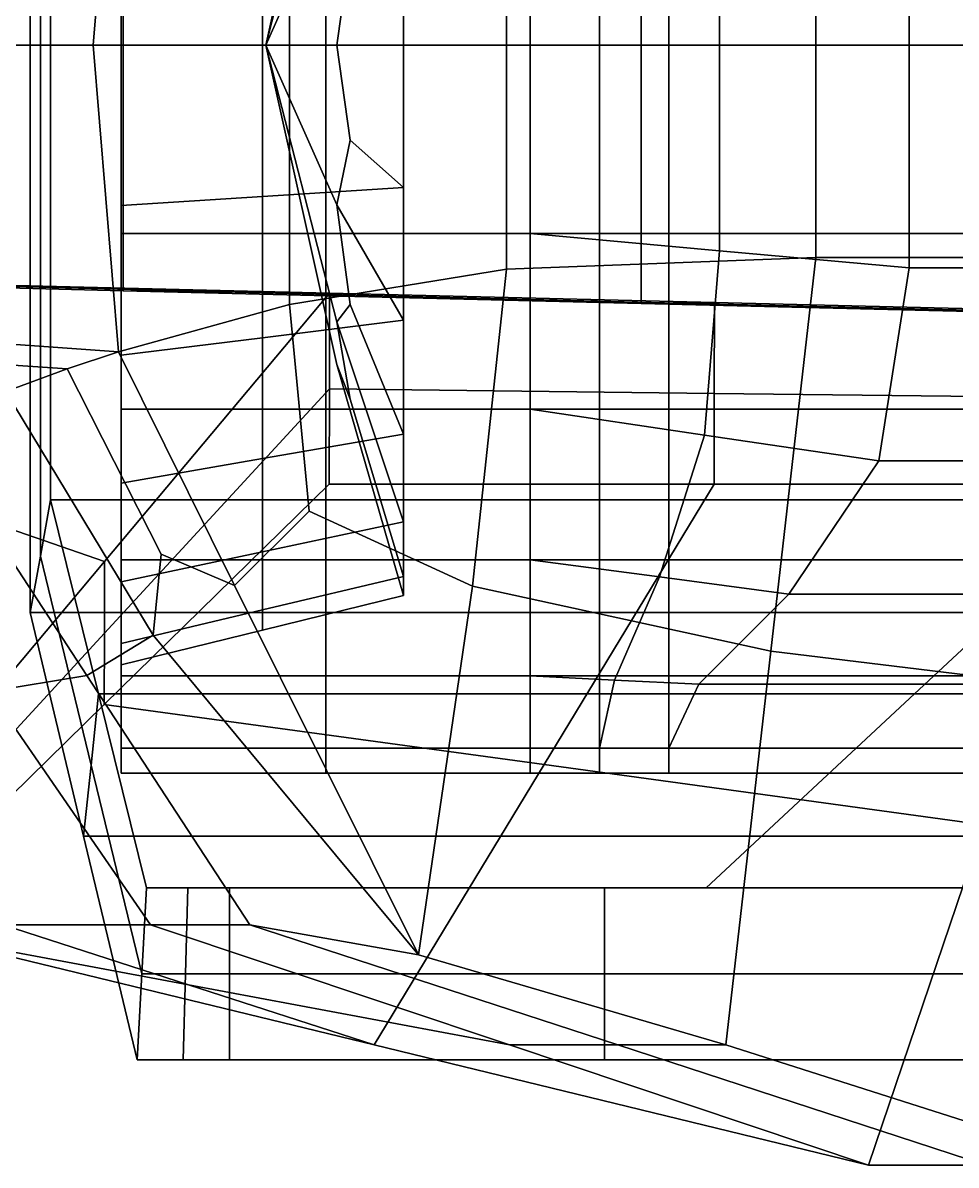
# Model space of a CAD drawing. Extents: x -4.9 to 4.89, y -0.62 to 0.62.
# Drawn here: x -2.7604 to -2.5961, y -0.1971 to 0.0039 of the extents above; entities that cross this region are included whole.
import ezdxf

# ---------------------------------------------------------------- set-up
doc = ezdxf.new("R2010")
doc.units = 0

msp = doc.modelspace()

# ---------------------------------------------------------------- linework, layer by layer
for points in [[(-2.49294, 0, 1.43838), (-2.49294, 0.09986, 1.43838), (-2.75917, 0.09986, 1.43696), (-2.75917, 0, 1.43696)], [(-2.75736, 0, 1.42308), (-2.75917, 0, 1.43696), (-2.75917, 0.09986, 1.43696), (-2.75736, 0.08994, 1.42308)], [(-2.75736, 0, 1.42308), (-2.75736, 0.08994, 1.42308), (-2.75555, 0.08003, 1.40919), (-2.75555, 0, 1.40919)], [(-2.56675, 0, 1.40919), (-2.75555, 0, 1.40919), (-2.75555, 0.08003, 1.40919), (-2.56675, 0.08003, 1.40919)], [(-2.70281, 0.06232, 1.24568), (-2.70516, 0.04868, 1.23428), (-2.71766, 0, 1.26238), (-2.70516, 0.05621, 1.26238)], [(-2.70281, 0.06232, 1.27908), (-2.70516, 0.05621, 1.26238), (-2.71766, 0, 1.26238), (-2.70516, 0.04868, 1.29049)], [(-2.7914, 0, 0.25184), (-2.7914, 0.05057, 0.25184), (-2.74363, 0.05395, 0.27413), (-2.74804, 0, 0.26059)], [(-2.71351, 0, 0.24227), (-2.74804, 0, 0.26059), (-2.74363, 0.05395, 0.27413), (-2.71351, 0.04566, 0.24227)], [(-2.70281, 0.04562, 1.21676), (-2.70516, 0.02811, 1.2137), (-2.71766, 0, 1.26238), (-2.70516, 0.04868, 1.23428)], [(-2.70281, 0.04562, 1.30801), (-2.70516, 0.04868, 1.29049), (-2.71766, 0, 1.26238), (-2.70516, 0.02811, 1.31106)], [(-2.65161, 0, 0.76915), (-2.54781, 0, 0.77183), (-2.54781, 0.04799, 0.77183), (-2.65161, 0.04548, 0.76915)], [(-2.65161, 0, 0.76915), (-2.65161, 0.04548, 0.76915), (-2.74278, 0.04324, 0.75621), (-2.74278, 0, 0.75621)], [(-2.71351, 0, 0.24227), (-2.71351, 0.04566, 0.24227), (-2.67528, 0.03943, 0.22405), (-2.67528, 0, 0.22405)], [(-2.80867, 0, 0.72275), (-2.74278, 0, 0.75621), (-2.74278, 0.04324, 0.75621), (-2.80867, 0.04151, 0.72275)], [(-2.62082, 0, 0.23313), (-2.67528, 0, 0.22405), (-2.67528, 0.03943, 0.22405), (-2.62082, 0.03736, 0.23313)], [(-2.63778, 0.03617, 1.07555), (-2.60442, 0.03919, 1.01242), (-2.60442, 0, 0.99837), (-2.63778, 0, 1.0663)], [(-2.51583, 0.03919, 1.01242), (-2.51583, 0, 0.99837), (-2.60442, 0, 0.99837), (-2.60442, 0.03919, 1.01242)], [(-2.62082, 0, 0.23313), (-2.62082, 0.03736, 0.23313), (-2.55813, 0.03736, 0.24941), (-2.55813, 0, 0.24941)], [(-2.63778, 0.03617, 1.07555), (-2.63778, 0, 1.0663), (-2.67115, 0, 1.13423), (-2.67115, 0.03315, 1.13867)], [(-2.74311, 0.03068, 1.37689), (-2.74311, 0, 1.381), (-2.74311, 0, 1.39054), (-2.74311, 0.03315, 1.38609)], [(-2.74311, 0.03068, 1.14788), (-2.74311, 0.03315, 1.13867), (-2.74311, 0, 1.13423), (-2.74311, 0, 1.14377)], [(-2.70713, 0.03315, 1.13867), (-2.70713, 0, 1.13423), (-2.74311, 0, 1.13423), (-2.74311, 0.03315, 1.13867)], [(-2.70713, 0.03315, 1.38609), (-2.74311, 0.03315, 1.38609), (-2.74311, 0, 1.39054), (-2.70713, 0, 1.39054)], [(-2.70713, 0.03315, 1.13867), (-2.67115, 0.03315, 1.13867), (-2.67115, 0, 1.13423), (-2.70713, 0, 1.13423)], [(-2.70713, 0.03315, 1.38609), (-2.70713, 0, 1.39054), (-2.67115, 0, 1.39054), (-2.67115, 0.03315, 1.38609)], [(-2.65894, 0.03315, 1.38609), (-2.67115, 0.03315, 1.38609), (-2.67115, 0, 1.39054), (-2.65894, 0, 1.39054)], [(-2.65894, 0.03315, 1.38609), (-2.65894, 0, 1.39054), (-2.64674, 0, 1.39054), (-2.64674, 0.03315, 1.38609)], [(-2.53699, 0.03315, 1.38609), (-2.64674, 0.03315, 1.38609), (-2.64674, 0, 1.39054), (-2.53699, 0, 1.39054)], [(-2.74311, 0.03068, 1.37689), (-2.74311, 0.02821, 1.36768), (-2.74311, 0, 1.37146), (-2.74311, 0, 1.381)], [(-2.74311, 0.03068, 1.14788), (-2.74311, 0, 1.14377), (-2.74311, 0, 1.15331), (-2.74311, 0.02821, 1.15709)], [(-2.71827, 0.02663, 1.36177), (-2.71828, 0, 1.36534), (-2.74311, 0, 1.37146), (-2.74311, 0.02821, 1.36768)], [(-2.71827, 0.02663, 1.16299), (-2.74311, 0.02821, 1.15709), (-2.74311, 0, 1.15331), (-2.71828, 0, 1.15942)], [(-2.71827, 0.02663, 1.36177), (-2.69344, 0.02505, 1.35587), (-2.69344, 0, 1.35922), (-2.71828, 0, 1.36534)], [(-2.71827, 0.02663, 1.16299), (-2.71828, 0, 1.15942), (-2.69344, 0, 1.16554), (-2.69344, 0.02505, 1.1689)], [(-2.70281, 0.0167, 1.32471), (-2.70516, 0.02811, 1.31106), (-2.71766, 0, 1.26238), (-2.70516, 0, 1.31859)], [(-2.70281, 0.0167, 1.20006), (-2.70516, 0, 1.20617), (-2.71766, 0, 1.26238), (-2.70516, 0.02811, 1.2137)], [(-2.70281, 0.0167, 1.32471), (-2.70516, 0, 1.31859), (-2.69344, 0, 1.35922), (-2.69344, 0.02505, 1.35587)], [(-2.70281, 0.0167, 1.20006), (-2.69344, 0.02505, 1.1689), (-2.69344, 0, 1.16554), (-2.70516, 0, 1.20617)], [(-2.80867, 0, 0.72275), (-2.80867, -0.04151, 0.72275), (-2.74278, -0.04324, 0.75621), (-2.74278, 0, 0.75621)], [(-2.7914, 0, 0.25184), (-2.74804, 0, 0.26059), (-2.74363, -0.05395, 0.27413), (-2.7914, -0.05057, 0.25184)], [(-2.49294, 0, 1.43838), (-2.75917, 0, 1.43696), (-2.75917, -0.09986, 1.43696), (-2.49294, -0.09986, 1.43838)], [(-2.75736, 0, 1.42308), (-2.75736, -0.08994, 1.42308), (-2.75917, -0.09986, 1.43696), (-2.75917, 0, 1.43696)], [(-2.75736, 0, 1.42308), (-2.75555, 0, 1.40919), (-2.75555, -0.08003, 1.40919), (-2.75736, -0.08994, 1.42308)], [(-2.56675, 0, 1.40919), (-2.56675, -0.08003, 1.40919), (-2.75555, -0.08003, 1.40919), (-2.75555, 0, 1.40919)], [(-2.71351, 0, 0.24227), (-2.71351, -0.04566, 0.24227), (-2.74363, -0.05395, 0.27413), (-2.74804, 0, 0.26059)], [(-2.74311, -0.03068, 1.37689), (-2.74311, -0.03315, 1.38609), (-2.74311, 0, 1.39054), (-2.74311, 0, 1.381)], [(-2.74311, -0.03068, 1.37689), (-2.74311, 0, 1.381), (-2.74311, 0, 1.37146), (-2.74311, -0.02821, 1.36768)], [(-2.74311, -0.03068, 1.14788), (-2.74311, 0, 1.14377), (-2.74311, 0, 1.13423), (-2.74311, -0.03315, 1.13867)], [(-2.74311, -0.03068, 1.14788), (-2.74311, -0.02821, 1.15709), (-2.74311, 0, 1.15331), (-2.74311, 0, 1.14377)], [(-2.71828, -0.02663, 1.36177), (-2.74311, -0.02821, 1.36768), (-2.74311, 0, 1.37146), (-2.71828, 0, 1.36534)], [(-2.71828, -0.02663, 1.16299), (-2.71828, 0, 1.15942), (-2.74311, 0, 1.15331), (-2.74311, -0.02821, 1.15709)], [(-2.70713, -0.03315, 1.13867), (-2.74311, -0.03315, 1.13867), (-2.74311, 0, 1.13423), (-2.70713, 0, 1.13423)], [(-2.70713, -0.03315, 1.38609), (-2.70713, 0, 1.39054), (-2.74311, 0, 1.39054), (-2.74311, -0.03315, 1.38609)], [(-2.65161, 0, 0.76915), (-2.74278, 0, 0.75621), (-2.74278, -0.04324, 0.75621), (-2.65161, -0.04548, 0.76915)], [(-2.71828, -0.02663, 1.36177), (-2.71828, 0, 1.36534), (-2.69344, 0, 1.35922), (-2.69344, -0.02505, 1.35587)], [(-2.71828, -0.02663, 1.16299), (-2.69344, -0.02505, 1.1689), (-2.69344, 0, 1.16554), (-2.71828, 0, 1.15942)], [(-2.70281, -0.0167, 1.32471), (-2.70516, 0, 1.31859), (-2.71766, 0, 1.26238), (-2.70516, -0.02811, 1.31106)], [(-2.70281, -0.0167, 1.20006), (-2.70516, -0.02811, 1.2137), (-2.71766, 0, 1.26238), (-2.70516, 0, 1.20617)], [(-2.71351, 0, 0.24227), (-2.67528, 0, 0.22405), (-2.67528, -0.03943, 0.22405), (-2.71351, -0.04566, 0.24227)], [(-2.70713, -0.03315, 1.13867), (-2.70713, 0, 1.13423), (-2.67115, 0, 1.13423), (-2.67115, -0.03315, 1.13867)], [(-2.70713, -0.03315, 1.38609), (-2.67115, -0.03315, 1.38609), (-2.67115, 0, 1.39054), (-2.70713, 0, 1.39054)], [(-2.70281, -0.0167, 1.32471), (-2.69344, -0.02505, 1.35587), (-2.69344, 0, 1.35922), (-2.70516, 0, 1.31859)], [(-2.70281, -0.0167, 1.20006), (-2.70516, 0, 1.20617), (-2.69344, 0, 1.16554), (-2.69344, -0.02505, 1.1689)], [(-2.62082, 0, 0.23313), (-2.62082, -0.03736, 0.23313), (-2.67528, -0.03943, 0.22405), (-2.67528, 0, 0.22405)], [(-2.63778, -0.03617, 1.07555), (-2.67115, -0.03315, 1.13867), (-2.67115, 0, 1.13423), (-2.63778, 0, 1.0663)], [(-2.65894, -0.03315, 1.38609), (-2.65894, 0, 1.39054), (-2.67115, 0, 1.39054), (-2.67115, -0.03315, 1.38609)], [(-2.65894, -0.03315, 1.38609), (-2.64674, -0.03315, 1.38609), (-2.64674, 0, 1.39054), (-2.65894, 0, 1.39054)], [(-2.65161, 0, 0.76915), (-2.65161, -0.04548, 0.76915), (-2.54781, -0.04799, 0.77183), (-2.54781, 0, 0.77183)], [(-2.53699, -0.03315, 1.38609), (-2.53699, 0, 1.39054), (-2.64674, 0, 1.39054), (-2.64674, -0.03315, 1.38609)], [(-2.63778, -0.03617, 1.07555), (-2.63778, 0, 1.0663), (-2.60442, 0, 0.99837), (-2.60442, -0.03919, 1.01242)], [(-2.62082, 0, 0.23313), (-2.55813, 0, 0.24941), (-2.55813, -0.03736, 0.24941), (-2.62082, -0.03736, 0.23313)], [(-2.51583, -0.03919, 1.01242), (-2.60442, -0.03919, 1.01242), (-2.60442, 0, 0.99837), (-2.51583, 0, 0.99837)], [(-2.70281, -0.04562, 1.21676), (-2.70516, -0.04868, 1.23428), (-2.71766, 0, 1.26238), (-2.70516, -0.02811, 1.2137)], [(-2.70281, -0.06232, 1.24568), (-2.70516, -0.05621, 1.26238), (-2.71766, 0, 1.26238), (-2.70516, -0.04868, 1.23428)], [(-2.70281, -0.06232, 1.27908), (-2.70516, -0.04868, 1.29049), (-2.71766, 0, 1.26238), (-2.70516, -0.05621, 1.26238)], [(-2.70281, -0.04562, 1.30801), (-2.70516, -0.02811, 1.31106), (-2.71766, 0, 1.26238), (-2.70516, -0.04868, 1.29049)], [(-2.70281, -0.0167, 1.32471), (-2.70516, -0.02811, 1.31106), (-2.69344, -0.04842, 1.34625), (-2.69344, -0.02505, 1.35587)], [(-2.70281, -0.0167, 1.20006), (-2.69344, -0.02505, 1.1689), (-2.69344, -0.04842, 1.17852), (-2.70516, -0.02811, 1.2137)], [(-2.71828, -0.02663, 1.36177), (-2.69344, -0.02505, 1.35587), (-2.69344, -0.04842, 1.34625), (-2.71828, -0.05148, 1.35155)], [(-2.71828, -0.02663, 1.16299), (-2.71828, -0.05148, 1.17322), (-2.69344, -0.04842, 1.17852), (-2.69344, -0.02505, 1.1689)], [(-2.71828, -0.02663, 1.36177), (-2.71828, -0.05148, 1.35155), (-2.74311, -0.05454, 1.35684), (-2.74311, -0.02821, 1.36768)], [(-2.71828, -0.02663, 1.16299), (-2.74311, -0.02821, 1.15709), (-2.74311, -0.05454, 1.16792), (-2.71828, -0.05148, 1.17322)], [(-2.70281, -0.04562, 1.21676), (-2.70516, -0.02811, 1.2137), (-2.69344, -0.04842, 1.17852), (-2.69344, -0.06844, 1.19395)], [(-2.70281, -0.04562, 1.30801), (-2.69344, -0.06844, 1.33082), (-2.69344, -0.04842, 1.34625), (-2.70516, -0.02811, 1.31106)], [(-2.74311, -0.03068, 1.37689), (-2.74311, -0.02821, 1.36768), (-2.74311, -0.05454, 1.35684), (-2.74311, -0.05931, 1.3651)], [(-2.74311, -0.03068, 1.14788), (-2.74311, -0.05931, 1.15966), (-2.74311, -0.05454, 1.16792), (-2.74311, -0.02821, 1.15709)], [(-2.74311, -0.03068, 1.37689), (-2.74311, -0.05931, 1.3651), (-2.74311, -0.06408, 1.37337), (-2.74311, -0.03315, 1.38609)], [(-2.74311, -0.03068, 1.14788), (-2.74311, -0.03315, 1.13867), (-2.74311, -0.06408, 1.1514), (-2.74311, -0.05931, 1.15966)], [(-2.70713, -0.03315, 1.13867), (-2.70713, -0.06408, 1.1514), (-2.74311, -0.06408, 1.1514), (-2.74311, -0.03315, 1.13867)], [(-2.70713, -0.03315, 1.38609), (-2.74311, -0.03315, 1.38609), (-2.74311, -0.06408, 1.37337), (-2.70713, -0.06408, 1.37337)], [(-2.70713, -0.03315, 1.13867), (-2.67115, -0.03315, 1.13867), (-2.67115, -0.06408, 1.1514), (-2.70713, -0.06408, 1.1514)], [(-2.70713, -0.03315, 1.38609), (-2.70713, -0.06408, 1.37337), (-2.67115, -0.06408, 1.37337), (-2.67115, -0.03315, 1.38609)], [(-2.63778, -0.03617, 1.07555), (-2.64043, -0.06861, 1.10217), (-2.67115, -0.06408, 1.1514), (-2.67115, -0.03315, 1.13867)], [(-2.65894, -0.03315, 1.38609), (-2.67115, -0.03315, 1.38609), (-2.67115, -0.06408, 1.37337), (-2.65894, -0.06408, 1.37337)], [(-2.65894, -0.03315, 1.38609), (-2.65894, -0.06408, 1.37337), (-2.64674, -0.06408, 1.37337), (-2.64674, -0.03315, 1.38609)], [(-2.53699, -0.03315, 1.38609), (-2.64674, -0.03315, 1.38609), (-2.64674, -0.06408, 1.37337), (-2.53699, -0.06408, 1.37337)], [(-2.63778, -0.03617, 1.07555), (-2.60442, -0.03919, 1.01242), (-2.60971, -0.07314, 1.05295), (-2.64043, -0.06861, 1.10217)], [(-2.62873, -0.10667, 0.30014), (-2.68129, -0.09522, 0.28443), (-2.67528, -0.03943, 0.22405), (-2.62082, -0.03736, 0.23313)], [(-2.62873, -0.10667, 0.30014), (-2.62082, -0.03736, 0.23313), (-2.55813, -0.03736, 0.24941), (-2.56362, -0.1146, 0.31603)], [(-2.71002, -0.08204, 0.27793), (-2.71351, -0.04566, 0.24227), (-2.67528, -0.03943, 0.22405), (-2.68129, -0.09522, 0.28443)], [(-2.51583, -0.03919, 1.01242), (-2.51847, -0.07314, 1.05295), (-2.60971, -0.07314, 1.05295), (-2.60442, -0.03919, 1.01242)], [(-2.7852, -0.0419, 0.68187), (-2.72305, -0.04348, 0.70281), (-2.74278, -0.04324, 0.75621), (-2.80867, -0.04151, 0.72275)], [(-2.7852, -0.0419, 0.68187), (-2.76172, -0.04229, 0.64098), (-2.70643, -0.04366, 0.65223), (-2.72305, -0.04348, 0.70281)], [(-2.79055, -0.07547, 0.61098), (-2.74605, -0.09089, 0.60514), (-2.70643, -0.04366, 0.65223), (-2.76172, -0.04229, 0.64098)], [(-2.74608, -0.10347, 0.60177), (-2.70648, -0.06046, 0.65128), (-2.70643, -0.04366, 0.65223), (-2.74605, -0.09089, 0.60514)], [(-2.64515, -0.04538, 0.71068), (-2.65161, -0.04548, 0.76915), (-2.74278, -0.04324, 0.75621), (-2.72305, -0.04348, 0.70281)], [(-2.64515, -0.04538, 0.71068), (-2.72305, -0.04348, 0.70281), (-2.70643, -0.04366, 0.65223), (-2.6387, -0.04529, 0.65221)], [(-2.63873, -0.06128, 0.65127), (-2.6387, -0.04529, 0.65221), (-2.70643, -0.04366, 0.65223), (-2.70648, -0.06046, 0.65128)], [(-2.71002, -0.08204, 0.27793), (-2.7232, -0.09509, 0.30478), (-2.74363, -0.05395, 0.27413), (-2.71351, -0.04566, 0.24227)], [(-2.70281, -0.04562, 1.21676), (-2.69344, -0.06844, 1.19395), (-2.69344, -0.08387, 1.21396), (-2.70516, -0.04868, 1.23428)], [(-2.70281, -0.04562, 1.30801), (-2.70516, -0.04868, 1.29049), (-2.69344, -0.08387, 1.3108), (-2.69344, -0.06844, 1.33082)], [(-2.64515, -0.04538, 0.71068), (-2.55939, -0.04745, 0.71201), (-2.54781, -0.04799, 0.77183), (-2.65161, -0.04548, 0.76915)], [(-2.64515, -0.04538, 0.71068), (-2.6387, -0.04529, 0.65221), (-2.57097, -0.04692, 0.65219), (-2.55939, -0.04745, 0.71201)], [(-2.63873, -0.06128, 0.65127), (-2.57098, -0.06209, 0.65126), (-2.57097, -0.04692, 0.65219), (-2.6387, -0.04529, 0.65221)], [(-2.71828, -0.07276, 1.33514), (-2.71828, -0.05148, 1.35155), (-2.69344, -0.04842, 1.34625), (-2.69344, -0.06844, 1.33082)], [(-2.71828, -0.07276, 1.18962), (-2.69344, -0.06844, 1.19395), (-2.69344, -0.04842, 1.17852), (-2.71828, -0.05148, 1.17322)], [(-2.70281, -0.06232, 1.24568), (-2.70516, -0.04868, 1.23428), (-2.69344, -0.08387, 1.21396), (-2.69344, -0.09349, 1.23733)], [(-2.70281, -0.06232, 1.27908), (-2.69344, -0.09349, 1.28743), (-2.69344, -0.08387, 1.3108), (-2.70516, -0.04868, 1.29049)], [(-2.80027, -0.05375, 0.28154), (-2.7914, -0.05057, 0.25184), (-2.74363, -0.05395, 0.27413), (-2.75267, -0.05693, 0.30209)], [(-2.71828, -0.07276, 1.33514), (-2.74311, -0.07708, 1.33946), (-2.74311, -0.05454, 1.35684), (-2.71828, -0.05148, 1.35155)], [(-2.71828, -0.07276, 1.18962), (-2.71828, -0.05148, 1.17322), (-2.74311, -0.05454, 1.16792), (-2.74311, -0.07708, 1.1853)], [(-2.80027, -0.05375, 0.28154), (-2.75267, -0.05693, 0.30209), (-2.76347, -0.06097, 0.33969), (-2.81054, -0.05779, 0.3191)], [(-2.73612, -0.08956, 0.31781), (-2.75267, -0.05693, 0.30209), (-2.74363, -0.05395, 0.27413), (-2.7232, -0.09509, 0.30478)], [(-2.74311, -0.08382, 1.17856), (-2.74311, -0.07708, 1.1853), (-2.74311, -0.05454, 1.16792), (-2.74311, -0.05931, 1.15966)], [(-2.74311, -0.08382, 1.3462), (-2.74311, -0.05931, 1.3651), (-2.74311, -0.05454, 1.35684), (-2.74311, -0.07708, 1.33946)], [(-2.70281, -0.06232, 1.24568), (-2.69344, -0.09349, 1.23733), (-2.69344, -0.09684, 1.26238), (-2.70516, -0.05621, 1.26238)], [(-2.70281, -0.06232, 1.27908), (-2.70516, -0.05621, 1.26238), (-2.69344, -0.09684, 1.26238), (-2.69344, -0.09349, 1.28743)], [(-2.73612, -0.08956, 0.31781), (-2.73751, -0.10381, 0.35106), (-2.76347, -0.06097, 0.33969), (-2.75267, -0.05693, 0.30209)], [(-2.74311, -0.08382, 1.17856), (-2.74311, -0.05931, 1.15966), (-2.74311, -0.06408, 1.1514), (-2.74311, -0.09056, 1.17182)], [(-2.74311, -0.08382, 1.3462), (-2.74311, -0.09056, 1.35295), (-2.74311, -0.06408, 1.37337), (-2.74311, -0.05931, 1.3651)], [(-2.74917, -0.11096, 0.4071), (-2.77782, -0.0671, 0.39655), (-2.76347, -0.06097, 0.33969), (-2.73751, -0.10381, 0.35106)], [(-2.74608, -0.10347, 0.60177), (-2.7461, -0.11604, 0.59839), (-2.70653, -0.07726, 0.65034), (-2.70648, -0.06046, 0.65128)], [(-2.63873, -0.06128, 0.65127), (-2.70648, -0.06046, 0.65128), (-2.70653, -0.07726, 0.65034), (-2.63876, -0.07726, 0.65034)], [(-2.63873, -0.06128, 0.65127), (-2.63876, -0.07726, 0.65034), (-2.57099, -0.07726, 0.65034), (-2.57098, -0.06209, 0.65126)], [(-2.70713, -0.09056, 1.17182), (-2.74311, -0.09056, 1.17182), (-2.74311, -0.06408, 1.1514), (-2.70713, -0.06408, 1.1514)], [(-2.70713, -0.09056, 1.35295), (-2.70713, -0.06408, 1.37337), (-2.74311, -0.06408, 1.37337), (-2.74311, -0.09056, 1.35295)], [(-2.70713, -0.09056, 1.17182), (-2.70713, -0.06408, 1.1514), (-2.67115, -0.06408, 1.1514), (-2.67115, -0.09056, 1.17182)], [(-2.70713, -0.09056, 1.35295), (-2.67115, -0.09056, 1.35295), (-2.67115, -0.06408, 1.37337), (-2.70713, -0.06408, 1.37337)], [(-2.64836, -0.09358, 1.14506), (-2.67115, -0.09056, 1.17182), (-2.67115, -0.06408, 1.1514), (-2.64043, -0.06861, 1.10217)], [(-2.65894, -0.09056, 1.35295), (-2.65894, -0.06408, 1.37337), (-2.67115, -0.06408, 1.37337), (-2.67115, -0.09056, 1.35295)], [(-2.65894, -0.09056, 1.35295), (-2.64674, -0.09056, 1.35295), (-2.64674, -0.06408, 1.37337), (-2.65894, -0.06408, 1.37337)], [(-2.53699, -0.09056, 1.35295), (-2.53699, -0.06408, 1.37337), (-2.64674, -0.06408, 1.37337), (-2.64674, -0.09056, 1.35295)], [(-2.74917, -0.11096, 0.4071), (-2.7663, -0.11373, 0.46097), (-2.79251, -0.07264, 0.4481), (-2.77782, -0.0671, 0.39655)], [(-2.71828, -0.07276, 1.33514), (-2.69344, -0.06844, 1.33082), (-2.69344, -0.08387, 1.3108), (-2.71828, -0.08916, 1.31386)], [(-2.71828, -0.07276, 1.18962), (-2.71828, -0.08916, 1.2109), (-2.69344, -0.08387, 1.21396), (-2.69344, -0.06844, 1.19395)], [(-2.64836, -0.09358, 1.14506), (-2.64043, -0.06861, 1.10217), (-2.60971, -0.07314, 1.05295), (-2.62558, -0.0966, 1.11831)], [(-2.71828, -0.07276, 1.33514), (-2.71828, -0.08916, 1.31386), (-2.74311, -0.09446, 1.31692), (-2.74311, -0.07708, 1.33946)], [(-2.71828, -0.07276, 1.18962), (-2.74311, -0.07708, 1.1853), (-2.74311, -0.09446, 1.20785), (-2.71828, -0.08916, 1.2109)], [(-2.52641, -0.0966, 1.11831), (-2.62558, -0.0966, 1.11831), (-2.60971, -0.07314, 1.05295), (-2.51847, -0.07314, 1.05295)], [(-2.79055, -0.07547, 0.61098), (-2.81937, -0.10866, 0.58099), (-2.78568, -0.13812, 0.55806), (-2.74605, -0.09089, 0.60514)], [(-2.66869, -0.12662, 0.59839), (-2.63876, -0.07726, 0.65034), (-2.70653, -0.07726, 0.65034), (-2.7461, -0.11604, 0.59839)], [(-2.74311, -0.08382, 1.17856), (-2.74311, -0.10272, 1.20308), (-2.74311, -0.09446, 1.20785), (-2.74311, -0.07708, 1.1853)], [(-2.74311, -0.08382, 1.3462), (-2.74311, -0.07708, 1.33946), (-2.74311, -0.09446, 1.31692), (-2.74311, -0.10272, 1.32169)], [(-2.66869, -0.12662, 0.59839), (-2.59127, -0.1372, 0.59839), (-2.57099, -0.07726, 0.65034), (-2.63876, -0.07726, 0.65034)], [(-2.74842, -0.1267, 1.36468), (-2.75736, -0.08994, 1.42308), (-2.75555, -0.08003, 1.40919), (-2.74711, -0.11419, 1.35464)], [(-2.60345, -0.11419, 1.33479), (-2.74711, -0.11419, 1.35464), (-2.75555, -0.08003, 1.40919), (-2.56675, -0.08003, 1.40919)], [(-2.60345, -0.11419, 1.33479), (-2.56675, -0.08003, 1.40919), (-2.37796, -0.08003, 1.40919), (-2.45979, -0.11419, 1.31494)], [(-2.71002, -0.08204, 0.27793), (-2.68129, -0.09522, 0.28443), (-2.69081, -0.1601, 0.37083), (-2.7232, -0.09509, 0.30478)], [(-2.74311, -0.08382, 1.17856), (-2.74311, -0.09056, 1.17182), (-2.74311, -0.11098, 1.19831), (-2.74311, -0.10272, 1.20308)], [(-2.74311, -0.08382, 1.3462), (-2.74311, -0.10272, 1.32169), (-2.74311, -0.11098, 1.32646), (-2.74311, -0.09056, 1.35295)], [(-2.71828, -0.09939, 1.23575), (-2.69344, -0.09349, 1.23733), (-2.69344, -0.08387, 1.21396), (-2.71828, -0.08916, 1.2109)], [(-2.71828, -0.09939, 1.28901), (-2.71828, -0.08916, 1.31386), (-2.69344, -0.08387, 1.3108), (-2.69344, -0.09349, 1.28743)], [(-2.74842, -0.1267, 1.36468), (-2.74974, -0.13922, 1.37472), (-2.75917, -0.09986, 1.43696), (-2.75736, -0.08994, 1.42308)], [(-2.71828, -0.09939, 1.23575), (-2.71828, -0.08916, 1.2109), (-2.74311, -0.09446, 1.20785), (-2.74311, -0.10529, 1.23417)], [(-2.71828, -0.09939, 1.28901), (-2.74311, -0.10529, 1.2906), (-2.74311, -0.09446, 1.31692), (-2.71828, -0.08916, 1.31386)], [(-2.73612, -0.08956, 0.31781), (-2.7232, -0.09509, 0.30478), (-2.69081, -0.1601, 0.37083), (-2.73751, -0.10381, 0.35106)], [(-2.74608, -0.10347, 0.60177), (-2.74605, -0.09089, 0.60514), (-2.78568, -0.13812, 0.55806), (-2.78568, -0.14647, 0.55225)], [(-2.70713, -0.09056, 1.17182), (-2.70713, -0.11098, 1.19831), (-2.74311, -0.11098, 1.19831), (-2.74311, -0.09056, 1.17182)], [(-2.70713, -0.09056, 1.35295), (-2.74311, -0.09056, 1.35295), (-2.74311, -0.11098, 1.32646), (-2.70713, -0.11098, 1.32646)], [(-2.70713, -0.09056, 1.17182), (-2.67115, -0.09056, 1.17182), (-2.67115, -0.11098, 1.19831), (-2.70713, -0.11098, 1.19831)], [(-2.70713, -0.09056, 1.35295), (-2.70713, -0.11098, 1.32646), (-2.67115, -0.11098, 1.32646), (-2.67115, -0.09056, 1.35295)], [(-2.64836, -0.09358, 1.14506), (-2.6563, -0.11174, 1.19162), (-2.67115, -0.11098, 1.19831), (-2.67115, -0.09056, 1.17182)], [(-2.65894, -0.09056, 1.35295), (-2.67115, -0.09056, 1.35295), (-2.67115, -0.11098, 1.32646), (-2.65894, -0.11098, 1.32646)], [(-2.65894, -0.09056, 1.35295), (-2.65894, -0.11098, 1.32646), (-2.64674, -0.11098, 1.32646), (-2.64674, -0.09056, 1.35295)], [(-2.53699, -0.09056, 1.35295), (-2.64674, -0.09056, 1.35295), (-2.64674, -0.11098, 1.32646), (-2.53699, -0.11098, 1.32646)], [(-2.74311, -0.1145, 1.29306), (-2.74311, -0.10272, 1.32169), (-2.74311, -0.09446, 1.31692), (-2.74311, -0.10529, 1.2906)], [(-2.74311, -0.1145, 1.2317), (-2.74311, -0.10529, 1.23417), (-2.74311, -0.09446, 1.20785), (-2.74311, -0.10272, 1.20308)], [(-2.71828, -0.09939, 1.23575), (-2.71828, -0.10296, 1.26238), (-2.69344, -0.09684, 1.26238), (-2.69344, -0.09349, 1.23733)], [(-2.71828, -0.09939, 1.28901), (-2.69344, -0.09349, 1.28743), (-2.69344, -0.09684, 1.26238), (-2.71828, -0.10296, 1.26238)], [(-2.64836, -0.09358, 1.14506), (-2.62558, -0.0966, 1.11831), (-2.64145, -0.11249, 1.18493), (-2.6563, -0.11174, 1.19162)], [(-2.62873, -0.10667, 0.30014), (-2.63665, -0.17597, 0.36714), (-2.69081, -0.1601, 0.37083), (-2.68129, -0.09522, 0.28443)], [(-2.52641, -0.0966, 1.11831), (-2.53434, -0.11249, 1.18493), (-2.64145, -0.11249, 1.18493), (-2.62558, -0.0966, 1.11831)], [(-2.48822, -0.13922, 1.37465), (-2.49294, -0.09986, 1.43838), (-2.75917, -0.09986, 1.43696), (-2.74974, -0.13922, 1.37472)], [(-2.71828, -0.09939, 1.23575), (-2.74311, -0.10529, 1.23417), (-2.74311, -0.10907, 1.26238), (-2.71828, -0.10296, 1.26238)], [(-2.71828, -0.09939, 1.28901), (-2.71828, -0.10296, 1.26238), (-2.74311, -0.10907, 1.26238), (-2.74311, -0.10529, 1.2906)], [(-2.74608, -0.10347, 0.60177), (-2.78568, -0.14647, 0.55225), (-2.78568, -0.15482, 0.54645), (-2.7461, -0.11604, 0.59839)], [(-2.74917, -0.11096, 0.4071), (-2.73751, -0.10381, 0.35106), (-2.69081, -0.1601, 0.37083), (-2.72051, -0.15482, 0.41766)], [(-2.74311, -0.1145, 1.29306), (-2.74311, -0.12371, 1.29553), (-2.74311, -0.11098, 1.32646), (-2.74311, -0.10272, 1.32169)], [(-2.74311, -0.1145, 1.2317), (-2.74311, -0.10272, 1.20308), (-2.74311, -0.11098, 1.19831), (-2.74311, -0.12371, 1.22923)], [(-2.74311, -0.1145, 1.29306), (-2.74311, -0.10529, 1.2906), (-2.74311, -0.10907, 1.26238), (-2.74311, -0.11861, 1.26238)], [(-2.74311, -0.1145, 1.2317), (-2.74311, -0.11861, 1.26238), (-2.74311, -0.10907, 1.26238), (-2.74311, -0.10529, 1.23417)], [(-2.62873, -0.10667, 0.30014), (-2.56362, -0.1146, 0.31603), (-2.57026, -0.19713, 0.38503), (-2.63665, -0.17597, 0.36714)], [(-2.74917, -0.11096, 0.4071), (-2.72051, -0.15482, 0.41766), (-2.73799, -0.15482, 0.48608), (-2.7663, -0.11373, 0.46097)], [(-2.70713, -0.12371, 1.22923), (-2.74311, -0.12371, 1.22923), (-2.74311, -0.11098, 1.19831), (-2.70713, -0.11098, 1.19831)], [(-2.70713, -0.12371, 1.29553), (-2.70713, -0.11098, 1.32646), (-2.74311, -0.11098, 1.32646), (-2.74311, -0.12371, 1.29553)], [(-2.70713, -0.12371, 1.22923), (-2.70713, -0.11098, 1.19831), (-2.67115, -0.11098, 1.19831), (-2.67115, -0.12371, 1.22923)], [(-2.70713, -0.12371, 1.29553), (-2.67115, -0.12371, 1.29553), (-2.67115, -0.11098, 1.32646), (-2.70713, -0.11098, 1.32646)], [(-2.65894, -0.12371, 1.22923), (-2.67115, -0.12371, 1.22923), (-2.67115, -0.11098, 1.19831), (-2.6563, -0.11174, 1.19162)], [(-2.65894, -0.12371, 1.29553), (-2.65894, -0.11098, 1.32646), (-2.67115, -0.11098, 1.32646), (-2.67115, -0.12371, 1.29553)], [(-2.65894, -0.12371, 1.29553), (-2.64674, -0.12371, 1.29553), (-2.64674, -0.11098, 1.32646), (-2.65894, -0.11098, 1.32646)], [(-2.65894, -0.12371, 1.22923), (-2.6563, -0.11174, 1.19162), (-2.64145, -0.11249, 1.18493), (-2.64674, -0.12371, 1.22923)], [(-2.53699, -0.12371, 1.29553), (-2.53699, -0.11098, 1.32646), (-2.64674, -0.11098, 1.32646), (-2.64674, -0.12371, 1.29553)], [(-2.53699, -0.12371, 1.22923), (-2.64674, -0.12371, 1.22923), (-2.64145, -0.11249, 1.18493), (-2.53434, -0.11249, 1.18493)], [(-2.78413, -0.11484, 0.48766), (-2.7663, -0.11373, 0.46097), (-2.73799, -0.15482, 0.48608), (-2.76391, -0.15482, 0.50555)], [(-2.74842, -0.1267, 1.36468), (-2.74711, -0.11419, 1.35464), (-2.73867, -0.14834, 1.30009), (-2.73948, -0.16346, 1.30628)], [(-2.60345, -0.11419, 1.33479), (-2.64015, -0.14834, 1.26039), (-2.73867, -0.14834, 1.30009), (-2.74711, -0.11419, 1.35464)], [(-2.74311, -0.1145, 1.29306), (-2.74311, -0.11861, 1.26238), (-2.74311, -0.12815, 1.26238), (-2.74311, -0.12371, 1.29553)], [(-2.74311, -0.1145, 1.2317), (-2.74311, -0.12371, 1.22923), (-2.74311, -0.12815, 1.26238), (-2.74311, -0.11861, 1.26238)], [(-2.60345, -0.11419, 1.33479), (-2.45979, -0.11419, 1.31494), (-2.54163, -0.14834, 1.22069), (-2.64015, -0.14834, 1.26039)], [(-2.66869, -0.12662, 0.59839), (-2.7461, -0.11604, 0.59839), (-2.78568, -0.15482, 0.54645), (-2.69861, -0.17597, 0.54645)], [(-2.70713, -0.12371, 1.22923), (-2.70713, -0.12815, 1.26238), (-2.74311, -0.12815, 1.26238), (-2.74311, -0.12371, 1.22923)], [(-2.70713, -0.12371, 1.29553), (-2.74311, -0.12371, 1.29553), (-2.74311, -0.12815, 1.26238), (-2.70713, -0.12815, 1.26238)], [(-2.70713, -0.12371, 1.22923), (-2.67115, -0.12371, 1.22923), (-2.67115, -0.12815, 1.26238), (-2.70713, -0.12815, 1.26238)], [(-2.70713, -0.12371, 1.29553), (-2.70713, -0.12815, 1.26238), (-2.67115, -0.12815, 1.26238), (-2.67115, -0.12371, 1.29553)], [(-2.65894, -0.12371, 1.22923), (-2.65894, -0.12815, 1.26238), (-2.67115, -0.12815, 1.26238), (-2.67115, -0.12371, 1.22923)], [(-2.65894, -0.12371, 1.29553), (-2.67115, -0.12371, 1.29553), (-2.67115, -0.12815, 1.26238), (-2.65894, -0.12815, 1.26238)], [(-2.65894, -0.12371, 1.22923), (-2.64674, -0.12371, 1.22923), (-2.64674, -0.12815, 1.26238), (-2.65894, -0.12815, 1.26238)], [(-2.65894, -0.12371, 1.29553), (-2.65894, -0.12815, 1.26238), (-2.64674, -0.12815, 1.26238), (-2.64674, -0.12371, 1.29553)], [(-2.53699, -0.12371, 1.22923), (-2.53699, -0.12815, 1.26238), (-2.64674, -0.12815, 1.26238), (-2.64674, -0.12371, 1.22923)], [(-2.53699, -0.12371, 1.29553), (-2.64674, -0.12371, 1.29553), (-2.64674, -0.12815, 1.26238), (-2.53699, -0.12815, 1.26238)], [(-2.66869, -0.12662, 0.59839), (-2.69861, -0.17597, 0.54645), (-2.61155, -0.19713, 0.54645), (-2.59127, -0.1372, 0.59839)], [(-2.74842, -0.1267, 1.36468), (-2.73948, -0.16346, 1.30628), (-2.7403, -0.17858, 1.31247), (-2.74974, -0.13922, 1.37472)], [(-2.44318, -0.1372, 0.59839), (-2.59127, -0.1372, 0.59839), (-2.61155, -0.19713, 0.54645), (-2.44266, -0.19713, 0.54645)], [(-2.48822, -0.13922, 1.37465), (-2.74974, -0.13922, 1.37472), (-2.7403, -0.17858, 1.31247), (-2.4835, -0.17858, 1.31091)], [(-2.73179, -0.16346, 1.24786), (-2.73948, -0.16346, 1.30628), (-2.73867, -0.14834, 1.30009), (-2.73138, -0.14834, 1.24477)], [(-2.66813, -0.14834, 1.23674), (-2.73138, -0.14834, 1.24477), (-2.73867, -0.14834, 1.30009), (-2.64015, -0.14834, 1.26039)], [(-2.73179, -0.16346, 1.24786), (-2.73138, -0.14834, 1.24477), (-2.72409, -0.14834, 1.18944), (-2.72409, -0.16346, 1.18944)], [(-2.66813, -0.14834, 1.23674), (-2.63286, -0.14834, 1.20506), (-2.72409, -0.14834, 1.18944), (-2.73138, -0.14834, 1.24477)], [(-2.65801, -0.16346, 1.19095), (-2.72409, -0.16346, 1.18944), (-2.72409, -0.14834, 1.18944), (-2.65801, -0.14834, 1.19095)], [(-2.61922, -0.14834, 1.20086), (-2.65801, -0.14834, 1.19095), (-2.72409, -0.14834, 1.18944), (-2.63286, -0.14834, 1.20506)], [(-2.66813, -0.14834, 1.23674), (-2.64015, -0.14834, 1.26039), (-2.54163, -0.14834, 1.22069), (-2.63286, -0.14834, 1.20506)], [(-2.65801, -0.16346, 1.19095), (-2.65801, -0.14834, 1.19095), (-2.59193, -0.14834, 1.19247), (-2.59193, -0.16346, 1.19247)], [(-2.61922, -0.14834, 1.20086), (-2.56678, -0.14834, 1.20658), (-2.59193, -0.14834, 1.19247), (-2.65801, -0.14834, 1.19095)], [(-2.61922, -0.14834, 1.20086), (-2.63286, -0.14834, 1.20506), (-2.54163, -0.14834, 1.22069), (-2.56678, -0.14834, 1.20658)], [(-2.73126, -0.16539, 0.526), (-2.78775, -0.15482, 0.53574), (-2.78983, -0.15482, 0.52502), (-2.76391, -0.15482, 0.50555)], [(-2.73126, -0.16539, 0.526), (-2.69861, -0.17597, 0.54645), (-2.78568, -0.15482, 0.54645), (-2.78775, -0.15482, 0.53574)], [(-2.73126, -0.16539, 0.526), (-2.76391, -0.15482, 0.50555), (-2.73799, -0.15482, 0.48608), (-2.67477, -0.17597, 0.51626)], [(-2.65571, -0.17597, 0.4417), (-2.67477, -0.17597, 0.51626), (-2.73799, -0.15482, 0.48608), (-2.72051, -0.15482, 0.41766)], [(-2.65571, -0.17597, 0.4417), (-2.72051, -0.15482, 0.41766), (-2.69081, -0.1601, 0.37083), (-2.63665, -0.17597, 0.36714)], [(-2.73179, -0.16346, 1.24786), (-2.7322, -0.17858, 1.25096), (-2.7403, -0.17858, 1.31247), (-2.73948, -0.16346, 1.30628)], [(-2.73179, -0.16346, 1.24786), (-2.72409, -0.16346, 1.18944), (-2.72409, -0.17858, 1.18944), (-2.7322, -0.17858, 1.25096)], [(-2.65801, -0.16346, 1.19095), (-2.65801, -0.17858, 1.19095), (-2.72409, -0.17858, 1.18944), (-2.72409, -0.16346, 1.18944)], [(-2.65801, -0.16346, 1.19095), (-2.59193, -0.16346, 1.19247), (-2.59193, -0.17858, 1.19247), (-2.65801, -0.17858, 1.19095)], [(-2.73126, -0.16539, 0.526), (-2.67477, -0.17597, 0.51626), (-2.61155, -0.19713, 0.54645), (-2.69861, -0.17597, 0.54645)], [(-2.65571, -0.17597, 0.4417), (-2.59091, -0.19713, 0.46574), (-2.61155, -0.19713, 0.54645), (-2.67477, -0.17597, 0.51626)], [(-2.65571, -0.17597, 0.4417), (-2.63665, -0.17597, 0.36714), (-2.57026, -0.19713, 0.38503), (-2.59091, -0.19713, 0.46574)], [(-2.57076, -0.17858, 1.25093), (-2.4835, -0.17858, 1.31091), (-2.7403, -0.17858, 1.31247), (-2.7322, -0.17858, 1.25096)], [(-2.57076, -0.17858, 1.25093), (-2.7322, -0.17858, 1.25096), (-2.72409, -0.17858, 1.18944), (-2.65801, -0.17858, 1.19095)], [(-2.57076, -0.17858, 1.25093), (-2.65801, -0.17858, 1.19095), (-2.59193, -0.17858, 1.19247), (-2.40932, -0.17858, 1.25091)], [(-2.47095, -0.19713, 0.46994), (-2.44266, -0.19713, 0.54645), (-2.61155, -0.19713, 0.54645), (-2.59091, -0.19713, 0.46574)]]:
    msp.add_3dface(points)

doc.saveas('drawing.dxf')
